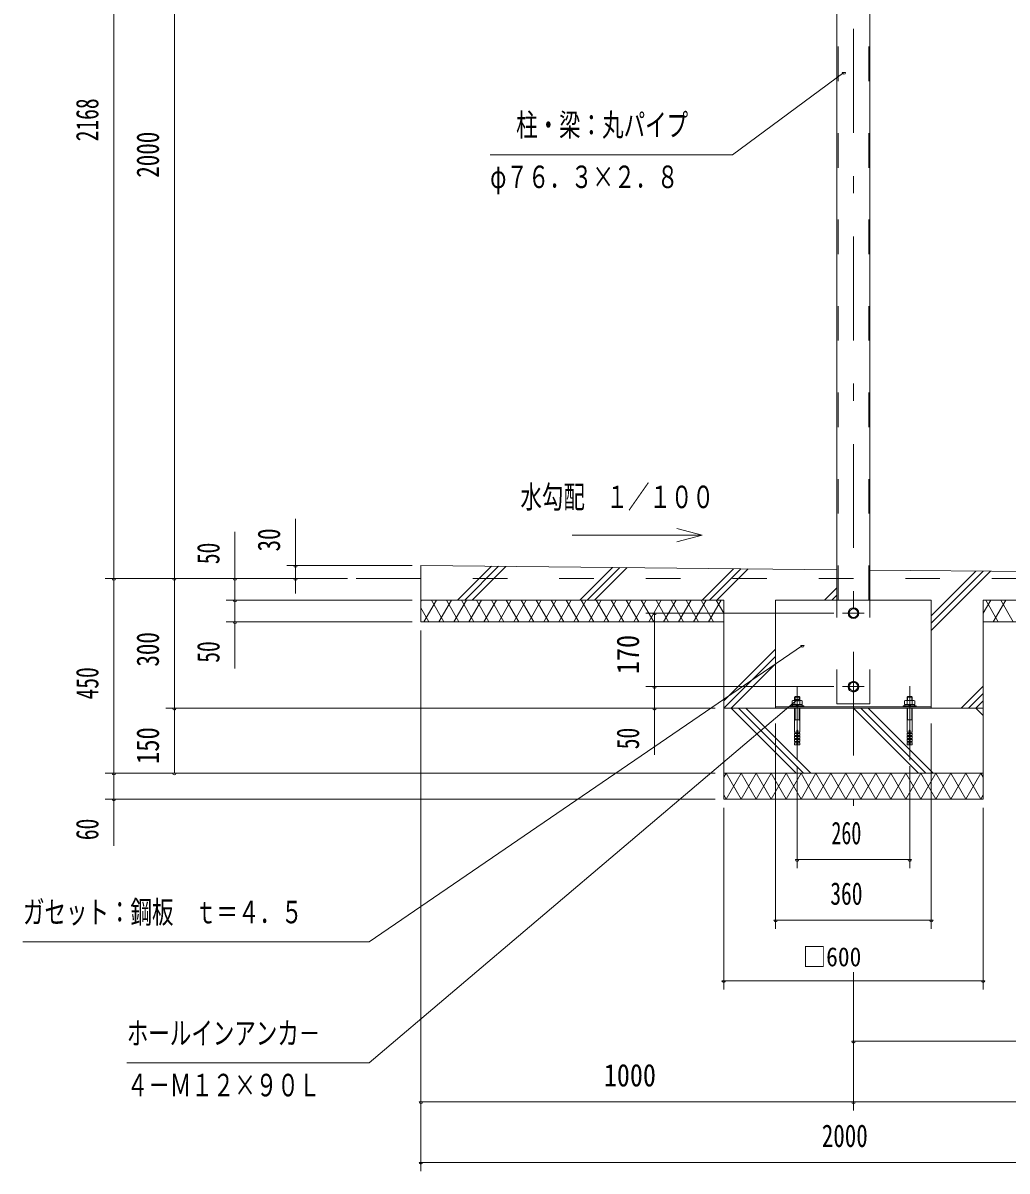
# Model space of a CAD drawing. Units: millimetres, scale not verified, with parts at other scales. Extents: x -22383 to 22384, y -10500 to 10500.
# Drawn here: x 10622 to 16310, y -2830 to 3806 of the extents above; entities that cross this region are included whole.
import ezdxf
from ezdxf.enums import TextEntityAlignment as Align

# ---------------------------------------------------------------- set-up
doc = ezdxf.new("R2010")
doc.units = ezdxf.units.MM
doc.header["$LTSCALE"] = 50
doc.linetypes.add('USER2', pattern=[10, 4, -6])
doc.linetypes.add('USER3', pattern=[24, 12, -5, 2, -5])
for name, color, linetype, lineweight in [('0-6_2-0BOLD', 7, 'Continuous', 18), ('0-7_2-1HIDDEN', 3, 'USER2', 18), ('0-8_2-2CENTER', 3, 'USER3', 18), ('0-9_2-4THIN', 4, 'Continuous', 18), ('0-A_2-5DIM', 3, 'Continuous', 18), ('0-B_2-6HATCH', 2, 'Continuous', 18)]:
    doc.layers.add(name, color=color, linetype=linetype, lineweight=lineweight)
doc.styles.add('ＭＳ ゴシック', font='')
doc.styles.get('ＭＳ ゴシック').set_extended_font_data('MS Gothic')

msp = doc.modelspace()

# ---------------------------------------------------------------- linework, layer by layer
at = {"layer": '0-6_2-0BOLD'}
for p, q in [((15326.91, 469.93), (15326.91, 4971.62)), ((15517.66, 4513.56), (15517.66, 469.93)), ((12922.28, 669.93), (12922.28, 344.93)), ((15326.91, 645.88), (12922.29, 669.93)), ((15517.66, 643.98), (17618.91, 622.96)), ((12922.28, 594.93), (12547.28, 594.93)), ((14972.29, 469.93), (14972.29, -155.07)), ((12922.29, 344.93), (14672.29, 344.93)), ((17422.28, 344.93), (16172.29, 344.93)), ((15082.57, -112.28), (15082.56, -133.56)), ((15112.02, -133.57), (15112.02, -112.28)), ((15732.57, -133.56), (15732.57, -112.28)), ((15762.01, -133.57), (15762.01, -112.28)), ((15762.29, -109.57), (15762.29, -91.57)), ((16172.29, -155.07), (14672.29, -155.07)), ((14972.29, -147.07), (15872.29, -147.07)), ((15059.79, -147.07), (15059.79, -141.06)), ((15069.09, -133.57), (15069.09, -141.07)), ((15089.79, -133.56), (15097.29, -141.07)), ((15097.29, -133.57), (15104.79, -141.06)), ((15125.49, -141.07), (15125.49, -133.57)), ((15709.79, -141.06), (15709.79, -147.07)), ((15719.09, -133.57), (15719.09, -141.07)), ((15747.29, -141.07), (15739.79, -133.56)), ((15754.79, -141.06), (15747.29, -133.57)), ((15775.49, -141.07), (15775.49, -133.57)), ((15082.29, -220.97), (15112.29, -220.97)), ((15732.29, -220.97), (15762.29, -220.97)), ((15085.29, -294.06), (15082.29, -300.06)), ((15085.29, -312.06), (15082.29, -318.06)), ((15085.29, -330.06), (15082.29, -336.06)), ((15732.29, -300.06), (15735.29, -294.06)), ((15744.29, -312.06), (15732.29, -312.06)), ((15732.29, -318.06), (15744.29, -318.06)), ((15732.29, -330.06), (15744.29, -330.06)), ((15762.29, -318.06), (15759.29, -312.06)), ((15085.29, -348.06), (15082.29, -354.06)), ((15112.29, -354.06), (15109.29, -348.06)), ((15744.29, -336.06), (15732.29, -336.06)), ((15732.29, -348.06), (15744.29, -348.06)), ((15744.29, -354.06), (15732.29, -354.06)), ((15762.29, -354.06), (15759.29, -348.06)), ((14672.29, -530.07), (16172.29, -530.07))]:
    msp.add_line(p, q, dxfattribs=at)
for points in [[(17422.28, -530.07), (17422.28, 469.93), (16172.29, 469.93), (16172.29, -680.07), (14672.29, -680.07), (14672.29, 469.93), (12922.29, 469.93)], [(15872.29, -155.07), (15872.29, 469.93), (14972.29, 469.93)], [(15112.29, -91.57), (15107.79, -87.07), (15086.79, -87.07), (15082.29, -91.57), (15082.29, -109.57)], [(15112.29, -109.57), (15112.29, -91.57), (15082.29, -91.57)], [(15732.29, -109.57), (15732.29, -91.57), (15762.29, -91.57), (15757.79, -87.07), (15736.79, -87.07), (15732.29, -91.57)], [(15059.79, -141.06), (15134.79, -141.07), (15134.79, -147.07)], [(15094.29, -294.06), (15082.29, -294.06), (15082.29, -155.07)], [(15112.29, -155.07), (15112.29, -294.06), (15100.29, -294.06)], [(15709.79, -141.06), (15784.79, -141.07), (15784.79, -147.07)], [(15744.29, -294.06), (15732.29, -294.06), (15732.29, -155.07)], [(15762.29, -155.07), (15762.29, -294.06), (15750.29, -294.06)], [(15100.29, -282.06), (15094.29, -282.06), (15094.29, -366.07), (15082.29, -366.07), (15082.29, -354.06), (15094.29, -354.06)], [(15094.29, -312.06), (15082.29, -312.06), (15082.29, -300.06), (15094.29, -300.06)], [(15094.29, -330.06), (15082.29, -330.06), (15082.29, -318.06), (15094.29, -318.06)], [(15100.29, -354.06), (15112.29, -354.06), (15112.29, -366.07), (15100.29, -366.07), (15100.29, -282.06)], [(15100.29, -300.06), (15112.29, -300.06), (15109.29, -294.06)], [(15112.29, -300.06), (15112.29, -312.06), (15100.29, -312.06)], [(15100.29, -318.06), (15112.29, -318.06), (15109.29, -312.06)], [(15112.29, -318.06), (15112.29, -330.06), (15100.29, -330.06)], [(15100.29, -336.06), (15112.29, -336.06), (15109.29, -330.06)], [(15762.29, -366.07), (15750.29, -366.07), (15750.29, -282.06), (15744.29, -282.06), (15744.29, -366.07), (15732.29, -366.07), (15732.29, -354.06), (15735.29, -348.06)], [(15732.29, -312.06), (15732.29, -300.06), (15744.29, -300.06)], [(15732.29, -330.06), (15732.29, -318.06), (15735.29, -312.06)], [(15732.29, -348.06), (15732.29, -336.06), (15735.29, -330.06)], [(15750.29, -300.06), (15762.29, -300.06), (15759.29, -294.06)], [(15762.29, -300.06), (15762.29, -312.06), (15750.29, -312.06)], [(15750.29, -318.06), (15762.29, -318.06), (15762.29, -330.06), (15750.29, -330.06)], [(15750.29, -336.06), (15762.29, -336.06), (15759.29, -330.06)], [(15094.29, -348.06), (15082.29, -348.06), (15082.29, -336.06), (15094.29, -336.06)], [(15112.29, -336.06), (15112.29, -348.06), (15100.29, -348.06)], [(15762.29, -336.06), (15762.29, -348.06), (15750.29, -348.06)], [(15750.29, -354.06), (15762.29, -354.06), (15762.29, -366.07)]]:
    msp.add_lwpolyline(points, dxfattribs=at)
for points in [[(15447.29, 409.36), (15447.29, 380.49), (15422.29, 366.06), (15397.29, 380.5), (15397.29, 409.36), (15422.29, 423.8)], [(15447.29, -44.51), (15422.29, -58.94), (15397.29, -44.51), (15397.29, -15.64), (15422.29, -1.2), (15447.29, -15.64)], [(15072.54, -109.57), (15122.04, -109.57), (15126.73, -112.28), (15126.73, -133.57), (15067.84, -133.57), (15067.84, -112.28)], [(15722.54, -109.57), (15717.84, -112.28), (15717.84, -133.57), (15776.73, -133.57), (15776.73, -112.28), (15772.04, -109.57)]]:
    msp.add_lwpolyline(points, close=True, dxfattribs=at)
for centre, radius in [((15422.29, 394.93), 31.25), ((15422.29, 394.93), 24.5), ((15422.29, -30.07), 31.25), ((15422.29, -30.07), 24.5)]:
    msp.add_circle(centre, radius, dxfattribs=at)
for centre, radius, start, end in [((15075.2, -120.92), 11.35, 49.57169, 90), ((15097.29, -150.9), 41.34, 69.1357, 110.8643), ((15119.38, -120.92), 11.35, 90, 130.43115), ((15725.21, -120.92), 11.35, 49.57169, 90), ((15747.29, -150.9), 41.34, 69.1357, 110.8643), ((15769.37, -120.92), 11.35, 90, 130.43115)]:
    msp.add_arc(centre, radius, start, end, dxfattribs=at)
at = {"layer": '0-7_2-1HIDDEN'}
for p, q in [((15333.91, 469.93), (15333.91, 4971.62)), ((15510.66, 469.93), (15510.66, 4513.56)), ((17922.29, 594.93), (12922.29, 594.93)), ((15517.66, -130.07), (15517.66, 469.93))]:
    msp.add_line(p, q, dxfattribs=at)
msp.add_lwpolyline([(15517.66, -130.07), (15326.91, -130.07), (15326.91, 469.93)], dxfattribs=at)
at = {"layer": '0-8_2-2CENTER'}
for p, q in [((15422.29, 4971.62), (15422.29, -718.2)), ((15359.79, 394.93), (15484.79, 394.93)), ((15097.29, -27.89), (15097.29, -455.32)), ((15484.79, -30.07), (15359.79, -30.07)), ((15747.29, -455.32), (15747.29, -27.89))]:
    msp.add_line(p, q, dxfattribs=at)
at = {"layer": '0-9_2-4THIN'}
for p, q in [((15085.29, -109.57), (15085.29, -88.56)), ((15109.29, -88.56), (15109.29, -109.57)), ((15735.29, -109.57), (15735.29, -88.56)), ((15759.29, -88.56), (15759.29, -109.57))]:
    msp.add_line(p, q, dxfattribs=at)
for points in [[(15082.29, -226.17), (15085.29, -220.97), (15085.29, -155.07)], [(15109.29, -155.07), (15109.29, -220.97), (15112.29, -226.17)], [(15735.29, -155.07), (15735.3, -220.97), (15732.29, -226.17)], [(15762.29, -226.17), (15759.29, -220.97), (15759.29, -155.07)]]:
    msp.add_lwpolyline(points, dxfattribs=at)
at = {"layer": '0-A_2-5DIM'}
for p, q in [((11147.28, -950.06), (11147.28, 6014.93)), ((11497.27, 6014.93), (11497.27, -530.06)), ((15367.27, 3520.34), (14722.29, 3044.93)), ((15377.27, 3520.34), (15357.27, 3520.34)), ((14722.29, 3044.93), (13322.29, 3044.93)), ((12197.28, 507.96), (12197.28, 939.93)), ((11847.28, 864.93), (11847.28, 74.93)), ((14402.39, 883.75), (14547.28, 844.93)), ((12872.29, 669.93), (12147.28, 669.93)), ((12207.28, 669.93), (12187.28, 669.93)), ((12497.28, 594.93), (11097.28, 594.93)), ((11157.28, 594.93), (11137.28, 594.93)), ((11507.27, 594.93), (11487.27, 594.93)), ((11857.28, 594.93), (11837.28, 594.93)), ((12207.28, 594.93), (12187.28, 594.93)), ((11797.28, 469.93), (12872.29, 469.93)), ((11857.28, 469.93), (11837.28, 469.93)), ((11797.28, 344.93), (12872.29, 344.93)), ((11857.28, 344.93), (11837.28, 344.93)), ((14222.29, 394.93), (15309.79, 394.93)), ((14282.29, 394.93), (14262.29, 394.93)), ((14272.29, 394.93), (14272.29, -425.07)), ((12922.29, 294.93), (12922.29, -2830.07)), ((15137.42, 207.69), (15117.42, 207.69)), ((15309.79, -30.07), (14222.29, -30.07)), ((14282.29, -30.07), (14262.29, -30.07)), ((12622.29, -2205.07), (15098.78, -104.7)), ((15108.78, -104.7), (15088.78, -104.7)), ((14622.29, -155.07), (11447.28, -155.07)), ((11507.27, -155.07), (11487.27, -155.07)), ((14282.29, -155.07), (14262.29, -155.07)), ((14972.29, -243.53), (14972.29, -1430.07)), ((15872.29, -1430.07), (15872.29, -243.53)), ((11097.28, -530.06), (14622.29, -530.06)), ((11157.28, -530.06), (11137.28, -530.06)), ((11507.27, -530.06), (11487.27, -530.06)), ((15097.29, -489.99), (15097.29, -1080.07)), ((15747.29, -1080.07), (15747.29, -489.99)), ((14622.29, -680.06), (11097.28, -680.06)), ((11157.28, -680.06), (11137.28, -680.06)), ((14672.29, -1780.07), (14672.29, -730.07)), ((16172.29, -730.06), (16172.29, -1780.07)), ((15107.29, -1030.07), (15087.29, -1030.07)), ((15097.29, -1030.07), (15747.29, -1030.07)), ((15757.29, -1030.07), (15737.29, -1030.07)), ((14982.29, -1380.07), (14962.29, -1380.07)), ((14972.29, -1380.07), (15872.29, -1380.07)), ((15882.29, -1380.07), (15862.29, -1380.07)), ((15422.29, -1680.07), (15422.29, -2480.07)), ((14682.29, -1730.07), (14662.29, -1730.07)), ((16172.29, -1730.07), (14672.29, -1730.07)), ((16182.29, -1730.07), (16162.29, -1730.07)), ((15432.29, -2080.07), (15412.29, -2080.07)), ((15422.29, -2080.07), (18314.78, -2080.07)), ((12622.29, -2205.07), (11222.29, -2205.07)), ((12932.29, -2430.07), (12912.29, -2430.07)), ((17922.28, -2430.07), (12922.29, -2430.07)), ((15432.29, -2430.07), (15412.29, -2430.07)), ((12932.29, -2780.07), (12912.29, -2780.07)), ((12922.29, -2780.07), (17922.28, -2780.07))]:
    msp.add_line(p, q, dxfattribs=at)
for points in [[(13797.28, 844.93), (14547.28, 844.93), (14402.39, 806.11)], [(10622.29, -1505.07), (12622.29, -1505.07), (15127.42, 207.69)]]:
    msp.add_lwpolyline(points, dxfattribs=at)
for centre in [(15367.27, 3520.34), (12197.28, 669.93), (11147.28, 594.93), (11497.27, 594.93), (11847.28, 594.93), (12197.28, 594.93), (11847.28, 469.93), (11847.28, 344.93), (14272.29, 394.93), (15127.42, 207.69), (14272.29, -30.07), (15098.78, -104.7), (11497.27, -155.07), (14272.29, -155.07), (11147.28, -530.06), (11497.27, -530.06), (11147.28, -680.06), (15097.29, -1030.07), (15747.29, -1030.07), (14972.29, -1380.07), (15872.29, -1380.07), (14672.29, -1730.07), (16172.29, -1730.07), (15422.29, -2080.07), (12922.29, -2430.07), (15422.29, -2430.07), (12922.29, -2780.07)]:
    msp.add_arc(centre, 10, 180, 0, dxfattribs=at)
at = {"layer": '0-B_2-6HATCH'}
for p, q in [((13329.47, 665.86), (13133.54, 469.93)), ((13175.97, 469.93), (13371.48, 665.44)), ((13413.49, 665.02), (13218.39, 469.93)), ((14029.58, 658.86), (13840.65, 469.93)), ((13883.07, 469.93), (14071.58, 658.44)), ((13925.5, 469.93), (14113.59, 658.02)), ((14547.76, 469.93), (14729.68, 651.86)), ((14590.18, 469.93), (14771.69, 651.44)), ((14813.69, 651.02), (14632.61, 469.93)), ((16129.89, 637.85), (15872.29, 380.25)), ((15872.29, 337.82), (16171.9, 637.43)), ((16213.91, 637.01), (15872.29, 295.4)), ((15326.91, 541.98), (15254.86, 469.93)), ((12925.25, 469.93), (12922.28, 464.8)), ((12939.68, 344.93), (13011.85, 469.93)), ((12982.98, 469.93), (13055.15, 344.93)), ((13026.28, 344.93), (13098.45, 469.93)), ((13069.59, 469.93), (13141.75, 344.93)), ((13112.89, 344.93), (13185.06, 469.93)), ((13156.19, 469.93), (13228.35, 344.93)), ((13199.49, 344.93), (13271.66, 469.93)), ((13242.79, 469.93), (13314.96, 344.93)), ((13286.09, 344.93), (13358.26, 469.93)), ((13329.39, 469.93), (13401.56, 344.93)), ((13372.7, 344.93), (13444.86, 469.93)), ((13415.99, 469.93), (13488.16, 344.93)), ((13459.3, 344.93), (13531.46, 469.93)), ((13502.6, 469.93), (13574.77, 344.93)), ((13545.9, 344.93), (13618.07, 469.93)), ((13589.2, 469.93), (13661.37, 344.93)), ((13632.5, 344.93), (13704.67, 469.93)), ((13675.8, 469.93), (13747.97, 344.93)), ((13719.1, 344.93), (13791.27, 469.93)), ((13762.41, 469.93), (13834.57, 344.93)), ((13805.71, 344.93), (13877.88, 469.93)), ((13849.01, 469.93), (13921.18, 344.93)), ((13892.31, 344.93), (13964.48, 469.93)), ((13935.61, 469.93), (14007.78, 344.93)), ((13978.91, 344.93), (14051.08, 469.93)), ((14022.21, 469.93), (14094.38, 344.93)), ((14065.51, 344.93), (14137.68, 469.93)), ((14108.82, 469.93), (14180.99, 344.93)), ((14152.12, 344.93), (14224.29, 469.93)), ((14195.42, 469.93), (14267.59, 344.93)), ((14238.72, 344.93), (14310.89, 469.93)), ((14282.02, 469.93), (14354.19, 344.93)), ((14325.32, 344.93), (14397.49, 469.93)), ((14368.62, 469.93), (14440.79, 344.93)), ((14411.93, 344.93), (14484.09, 469.93)), ((14455.23, 469.93), (14527.4, 344.93)), ((14498.53, 344.93), (14570.7, 469.93)), ((14614, 344.93), (14541.83, 469.93)), ((14657.3, 469.93), (14585.13, 344.93)), ((14628.43, 469.93), (14672.29, 393.97)), ((15297.29, 469.93), (15326.91, 499.55)), ((16172.29, 393.97), (16216.15, 469.93)), ((16187.28, 469.93), (16259.45, 344.93)), ((16230.58, 344.93), (16302.75, 469.93)), ((16273.88, 469.93), (16346.05, 344.93)), ((12922.28, 425.06), (12968.55, 344.93)), ((14672.29, 345.89), (14671.73, 344.93)), ((16172.84, 344.93), (16172.29, 345.89)), ((14972.29, 187.36), (14672.29, -112.64)), ((14672.29, -155.07), (14972.29, 144.93)), ((14972.29, 102.5), (14714.72, -155.07)), ((16044.08, -155.07), (16172.29, -26.86)), ((16172.29, -69.29), (16086.5, -155.07)), ((16128.93, -155.07), (16172.29, -111.71)), ((14715.65, -155.07), (15090.65, -530.07)), ((15133.08, -530.07), (14758.08, -155.07)), ((14800.5, -155.07), (15175.5, -530.07)), ((15422.75, -155.07), (15797.76, -530.07)), ((15840.18, -530.07), (15465.18, -155.07)), ((15507.61, -155.07), (15882.61, -530.07)), ((16172.29, -197.5), (16129.86, -155.07)), ((14672.29, -656.03), (14686.16, -680.07))]:
    msp.add_line(p, q, dxfattribs=at)
for points in [[(14772.77, -680.07), (14686.16, -530.07), (14672.29, -554.11)], [(14686.17, -680.07), (14772.77, -530.07), (14859.37, -680.07), (14945.98, -530.07), (15032.58, -680.07), (15119.18, -530.07)], [(15465.59, -680.07), (15378.99, -530.07), (15292.38, -680.07), (15205.78, -530.07), (15119.18, -680.07), (15032.58, -530.07), (14945.98, -680.07), (14859.37, -530.07), (14772.77, -680.07)], [(15119.18, -530.07), (15205.78, -680.07), (15292.38, -530.07), (15378.99, -680.07), (15465.59, -530.07), (15552.19, -680.07), (15638.79, -530.07), (15725.4, -680.07)], [(15638.79, -680.07), (15552.19, -530.07), (15465.59, -680.07)], [(15812, -680.07), (15725.4, -530.07), (15638.8, -680.07)], [(15725.4, -680.07), (15812, -530.07), (15898.6, -680.07)], [(15985.2, -680.07), (15898.6, -530.07), (15812, -680.07)], [(15898.6, -680.07), (15985.21, -530.07), (16071.8, -680.07)], [(16172.29, -656.03), (16158.41, -680.07), (16071.81, -530.07), (15985.21, -680.07)], [(16071.81, -680.07), (16158.41, -530.07), (16172.29, -554.11)]]:
    msp.add_lwpolyline(points, dxfattribs=at)

# ---------------------------------------------------------------- texts
at = {"layer": '0-A_2-5DIM', "color": 7, "style": 'ＭＳ ゴシック'}
for s, width, p in [('2168', 0.7, (11097.28, 3122.48)), ('2000', 0.75, (11447.28, 2911.9)), ('30', 0.75, (12147.28, 751.62)), ('50', 0.7, (11797.28, 678.21)), ('300', 0.75, (11447.28, 85.83)), ('50', 0.7, (11797.28, 108.21)), ('170', 0.85, (14222.29, 42.94)), ('450', 0.7, (11097.28, -103.95)), ('150', 0.8, (11447.28, -477.05)), ('50', 0.7, (14222.29, -391.79)), ('60', 0.7, (11097.28, -917.18))]:
    msp.add_text(s, height=130.2, rotation=90, dxfattribs=dict(at, width=width)).set_placement(p, align=Align.BOTTOM_LEFT)
for s, height, width, p in [('柱・梁：丸パイプ', 130.2, 0.7, (13472.29, 3112.7)), ('φ７６．３×２．８', 130.2, 0.7, (13322.29, 2812.69)), ('水勾配\u3000１／１００', 130.2, 0.7, (13497.28, 962.7)), ('260', 130.2, 0.65, (15295.01, -980.07)), ('360', 130.2, 0.7, (15288.57, -1330.07)), ('ガセット：鋼板\u3000ｔ＝４．５', 130.2, 0.7, (10622.26, -1437.28)), ('□600', 110.7, 0.9, (15128.54, -1680.07)), ('ホールインアンカ－', 130.2, 0.7, (11222.26, -2137.28)), ('1000', 130.2, 0.85, (13979.49, -2380.07)), ('４－Ｍ１２×９０Ｌ', 130.2, 0.7, (11222.26, -2437.28)), ('2000', 130.2, 0.75, (15239.25, -2730.07))]:
    msp.add_text(s, height=height, dxfattribs=dict(at, width=width)).set_placement(p, align=Align.BOTTOM_LEFT)

doc.saveas('drawing.dxf')
